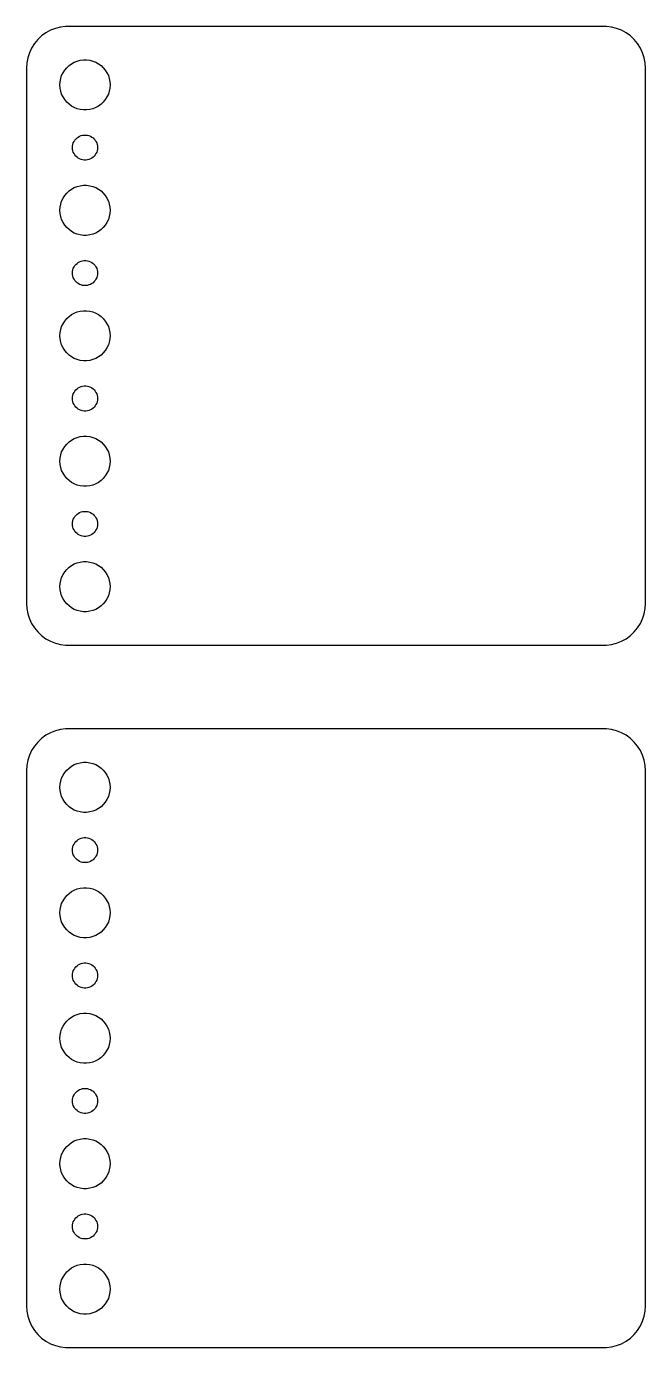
# Model space of a CAD drawing. Header units: metres. Extents: x -37 to 37, y 383 to 793.
# Drawn here: x -37 to 37, y 383 to 541 of the extents above; entities that cross this region are included whole.
import ezdxf

# ---------------------------------------------------------------- set-up
doc = ezdxf.new("R2010")
doc.units = ezdxf.units.M

msp = doc.modelspace()

# ---------------------------------------------------------------- linework, layer by layer
for p, q in [((-34.1289, 540.524), (-34.6791, 540.222)), ((-33.5451, 540.755), (-34.1289, 540.524)), ((-32.9369, 540.911), (-33.5451, 540.755)), ((-32.3139, 540.99), (-32.9369, 540.911)), ((32.3139, 540.99), (-32.3139, 540.99)), ((32.9369, 540.911), (32.3139, 540.99)), ((33.5451, 540.755), (32.9369, 540.911)), ((34.1289, 540.524), (33.5451, 540.755)), ((34.6791, 540.222), (34.1289, 540.524)), ((-36.0451, 538.939), (-36.3815, 538.409)), ((-35.6448, 539.423), (-36.0451, 538.939)), ((-35.1871, 539.853), (-35.6448, 539.423)), ((-34.6791, 540.222), (-35.1871, 539.853)), ((35.1871, 539.853), (34.6791, 540.222)), ((35.6448, 539.423), (35.1871, 539.853)), ((36.0451, 538.939), (35.6448, 539.423)), ((36.3815, 538.409), (36.0451, 538.939)), ((-36.8429, 537.243), (-36.9606, 536.627)), ((-36.6489, 537.841), (-36.8429, 537.243)), ((-36.3815, 538.409), (-36.6489, 537.841)), ((36.6489, 537.841), (36.3815, 538.409)), ((36.8429, 537.243), (36.6489, 537.841)), ((36.9606, 536.627), (36.8429, 537.243)), ((-36.9606, 536.627), (-37, 536)), ((-37, 536), (-37, 472)), ((-32.6289, 535.445), (-32.427, 535.763)), ((-32.427, 535.763), (-32.1869, 536.054)), ((-32.1869, 536.054), (-31.9123, 536.312)), ((-31.9123, 536.312), (-31.6075, 536.533)), ((-31.6075, 536.533), (-31.2773, 536.714)), ((-31.2773, 536.714), (-30.927, 536.853)), ((-30.927, 536.853), (-30.5621, 536.947)), ((-30.5621, 536.947), (-30.1884, 536.994)), ((-30.1884, 536.994), (-29.8116, 536.994)), ((-29.8116, 536.994), (-29.4379, 536.947)), ((-29.4379, 536.947), (-29.0729, 536.853)), ((-29.0729, 536.853), (-28.7227, 536.714)), ((-28.7227, 536.714), (-28.3925, 536.533)), ((-28.3925, 536.533), (-28.0877, 536.312)), ((-28.0877, 536.312), (-27.8131, 536.054)), ((-27.8131, 536.054), (-27.5729, 535.763)), ((-27.5729, 535.763), (-27.3711, 535.445)), ((37, 536), (36.9606, 536.627)), ((37, 472), (37, 536)), ((-33, 534), (-32.9763, 534.376)), ((-32.9763, 533.624), (-33, 534)), ((-32.9763, 534.376), (-32.9057, 534.746)), ((-32.9057, 534.746), (-32.7893, 535.104)), ((-32.7893, 535.104), (-32.6289, 535.445)), ((-27.3711, 535.445), (-27.2107, 535.104)), ((-27.2107, 535.104), (-27.0942, 534.746)), ((-27.0942, 534.746), (-27.0237, 534.376)), ((-27.0237, 534.376), (-27, 534)), ((-27, 534), (-27.0237, 533.624)), ((-32.9057, 533.254), (-32.9763, 533.624)), ((-32.7893, 532.896), (-32.9057, 533.254)), ((-32.6289, 532.555), (-32.7893, 532.896)), ((-32.427, 532.237), (-32.6289, 532.555)), ((-27.3711, 532.555), (-27.5729, 532.237)), ((-27.2107, 532.896), (-27.3711, 532.555)), ((-27.0942, 533.254), (-27.2107, 532.896)), ((-27.0237, 533.624), (-27.0942, 533.254)), ((-32.1869, 531.946), (-32.427, 532.237)), ((-31.9123, 531.688), (-32.1869, 531.946)), ((-31.6075, 531.467), (-31.9123, 531.688)), ((-31.2773, 531.286), (-31.6075, 531.467)), ((-30.927, 531.147), (-31.2773, 531.286)), ((-30.5621, 531.053), (-30.927, 531.147)), ((-30.1884, 531.006), (-30.5621, 531.053)), ((-29.8116, 531.006), (-30.1884, 531.006)), ((-29.4379, 531.053), (-29.8116, 531.006)), ((-29.0729, 531.147), (-29.4379, 531.053)), ((-28.7227, 531.286), (-29.0729, 531.147)), ((-28.3925, 531.467), (-28.7227, 531.286)), ((-28.0877, 531.688), (-28.3925, 531.467)), ((-27.8131, 531.946), (-28.0877, 531.688)), ((-27.5729, 532.237), (-27.8131, 531.946)), ((-31.0934, 527.527), (-30.9561, 527.656)), ((-30.9561, 527.656), (-30.8037, 527.766)), ((-30.8037, 527.766), (-30.6387, 527.857)), ((-30.6387, 527.857), (-30.4635, 527.927)), ((-30.4635, 527.927), (-30.2811, 527.973)), ((-30.2811, 527.973), (-30.0942, 527.997)), ((-30.0942, 527.997), (-29.9058, 527.997)), ((-29.9058, 527.997), (-29.7189, 527.973)), ((-29.7189, 527.973), (-29.5365, 527.927)), ((-29.5365, 527.927), (-29.3613, 527.857)), ((-29.3613, 527.857), (-29.1963, 527.766)), ((-29.1963, 527.766), (-29.0439, 527.656)), ((-29.0439, 527.656), (-28.9065, 527.527)), ((-31.5, 526.5), (-31.4882, 526.688)), ((-31.4882, 526.312), (-31.5, 526.5)), ((-31.4882, 526.688), (-31.4529, 526.873)), ((-31.4529, 526.127), (-31.4882, 526.312)), ((-31.4529, 526.873), (-31.3947, 527.052)), ((-31.3947, 525.948), (-31.4529, 526.127)), ((-31.3947, 527.052), (-31.3145, 527.223)), ((-31.3145, 527.223), (-31.2135, 527.382)), ((-31.2135, 527.382), (-31.0934, 527.527)), ((-28.9065, 527.527), (-28.7865, 527.382)), ((-28.7865, 527.382), (-28.6855, 527.223)), ((-28.6855, 527.223), (-28.6053, 527.052)), ((-28.6053, 527.052), (-28.5471, 526.873)), ((-28.5471, 526.127), (-28.6053, 525.948)), ((-28.5471, 526.873), (-28.5118, 526.688)), ((-28.5118, 526.312), (-28.5471, 526.127)), ((-28.5118, 526.688), (-28.5, 526.5)), ((-28.5, 526.5), (-28.5118, 526.312)), ((-31.3145, 525.777), (-31.3947, 525.948)), ((-31.2135, 525.618), (-31.3145, 525.777)), ((-31.0934, 525.473), (-31.2135, 525.618)), ((-30.9561, 525.344), (-31.0934, 525.473)), ((-30.8037, 525.234), (-30.9561, 525.344)), ((-30.6387, 525.143), (-30.8037, 525.234)), ((-30.4635, 525.073), (-30.6387, 525.143)), ((-30.2811, 525.027), (-30.4635, 525.073)), ((-30.0942, 525.003), (-30.2811, 525.027)), ((-29.9058, 525.003), (-30.0942, 525.003)), ((-29.7189, 525.027), (-29.9058, 525.003)), ((-29.5365, 525.073), (-29.7189, 525.027)), ((-29.3613, 525.143), (-29.5365, 525.073)), ((-29.1963, 525.234), (-29.3613, 525.143)), ((-29.0439, 525.344), (-29.1963, 525.234)), ((-28.9065, 525.473), (-29.0439, 525.344)), ((-28.7865, 525.618), (-28.9065, 525.473)), ((-28.6855, 525.777), (-28.7865, 525.618)), ((-28.6053, 525.948), (-28.6855, 525.777)), ((-31.9123, 521.312), (-31.6075, 521.533)), ((-31.6075, 521.533), (-31.2773, 521.714)), ((-31.2773, 521.714), (-30.927, 521.853)), ((-30.927, 521.853), (-30.5621, 521.947)), ((-30.5621, 521.947), (-30.1884, 521.994)), ((-30.1884, 521.994), (-29.8116, 521.994)), ((-29.8116, 521.994), (-29.4379, 521.947)), ((-29.4379, 521.947), (-29.0729, 521.853)), ((-29.0729, 521.853), (-28.7227, 521.714)), ((-28.7227, 521.714), (-28.3925, 521.533)), ((-28.3925, 521.533), (-28.0877, 521.312)), ((-32.9057, 519.746), (-32.7893, 520.104)), ((-32.7893, 520.104), (-32.6289, 520.445)), ((-32.6289, 520.445), (-32.427, 520.763)), ((-32.427, 520.763), (-32.1869, 521.054)), ((-32.1869, 521.054), (-31.9123, 521.312)), ((-28.0877, 521.312), (-27.8131, 521.054)), ((-27.8131, 521.054), (-27.5729, 520.763)), ((-27.5729, 520.763), (-27.3711, 520.445)), ((-27.3711, 520.445), (-27.2107, 520.104)), ((-27.2107, 520.104), (-27.0942, 519.746)), ((-33, 519), (-32.9763, 519.376)), ((-32.9763, 518.624), (-33, 519)), ((-32.9763, 519.376), (-32.9057, 519.746)), ((-32.9057, 518.254), (-32.9763, 518.624)), ((-32.7893, 517.896), (-32.9057, 518.254)), ((-27.0942, 518.254), (-27.2107, 517.896)), ((-27.0942, 519.746), (-27.0237, 519.376)), ((-27.0237, 518.624), (-27.0942, 518.254)), ((-27.0237, 519.376), (-27, 519)), ((-27, 519), (-27.0237, 518.624)), ((-32.6289, 517.555), (-32.7893, 517.896)), ((-32.427, 517.237), (-32.6289, 517.555)), ((-32.1869, 516.946), (-32.427, 517.237)), ((-31.9123, 516.688), (-32.1869, 516.946)), ((-31.6075, 516.467), (-31.9123, 516.688)), ((-28.0877, 516.688), (-28.3925, 516.467)), ((-27.8131, 516.946), (-28.0877, 516.688)), ((-27.5729, 517.237), (-27.8131, 516.946)), ((-27.3711, 517.555), (-27.5729, 517.237)), ((-27.2107, 517.896), (-27.3711, 517.555)), ((-31.2773, 516.286), (-31.6075, 516.467)), ((-30.927, 516.147), (-31.2773, 516.286)), ((-30.5621, 516.053), (-30.927, 516.147)), ((-30.1884, 516.006), (-30.5621, 516.053)), ((-29.8116, 516.006), (-30.1884, 516.006)), ((-29.4379, 516.053), (-29.8116, 516.006)), ((-29.0729, 516.147), (-29.4379, 516.053)), ((-28.7227, 516.286), (-29.0729, 516.147)), ((-28.3925, 516.467), (-28.7227, 516.286)), ((-31.4882, 511.688), (-31.4529, 511.873)), ((-31.4529, 511.873), (-31.3947, 512.052)), ((-31.3947, 512.052), (-31.3145, 512.223)), ((-31.3145, 512.223), (-31.2135, 512.382)), ((-31.2135, 512.382), (-31.0934, 512.527)), ((-31.0934, 512.527), (-30.9561, 512.656)), ((-30.9561, 512.656), (-30.8037, 512.766)), ((-30.8037, 512.766), (-30.6387, 512.857)), ((-30.6387, 512.857), (-30.4635, 512.927)), ((-30.4635, 512.927), (-30.2811, 512.973)), ((-30.2811, 512.973), (-30.0942, 512.997)), ((-30.0942, 512.997), (-29.9058, 512.997)), ((-29.9058, 512.997), (-29.7189, 512.973)), ((-29.7189, 512.973), (-29.5365, 512.927)), ((-29.5365, 512.927), (-29.3613, 512.857)), ((-29.3613, 512.857), (-29.1963, 512.766)), ((-29.1963, 512.766), (-29.0439, 512.656)), ((-29.0439, 512.656), (-28.9065, 512.527)), ((-28.9065, 512.527), (-28.7865, 512.382)), ((-28.7865, 512.382), (-28.6855, 512.223)), ((-28.6855, 512.223), (-28.6053, 512.052)), ((-28.6053, 512.052), (-28.5471, 511.873)), ((-28.5471, 511.873), (-28.5118, 511.688)), ((-31.5, 511.5), (-31.4882, 511.688)), ((-31.4882, 511.312), (-31.5, 511.5)), ((-31.4529, 511.127), (-31.4882, 511.312)), ((-31.3947, 510.948), (-31.4529, 511.127)), ((-31.3145, 510.777), (-31.3947, 510.948)), ((-31.2135, 510.618), (-31.3145, 510.777)), ((-31.0934, 510.473), (-31.2135, 510.618)), ((-30.9561, 510.344), (-31.0934, 510.473)), ((-30.8037, 510.234), (-30.9561, 510.344)), ((-29.0439, 510.344), (-29.1963, 510.234)), ((-28.9065, 510.473), (-29.0439, 510.344)), ((-28.7865, 510.618), (-28.9065, 510.473)), ((-28.6855, 510.777), (-28.7865, 510.618)), ((-28.6053, 510.948), (-28.6855, 510.777)), ((-28.5471, 511.127), (-28.6053, 510.948)), ((-28.5118, 511.312), (-28.5471, 511.127)), ((-28.5118, 511.688), (-28.5, 511.5)), ((-28.5, 511.5), (-28.5118, 511.312)), ((-30.6387, 510.143), (-30.8037, 510.234)), ((-30.4635, 510.073), (-30.6387, 510.143)), ((-30.2811, 510.027), (-30.4635, 510.073)), ((-30.0942, 510.003), (-30.2811, 510.027)), ((-29.9058, 510.003), (-30.0942, 510.003)), ((-29.7189, 510.027), (-29.9058, 510.003)), ((-29.5365, 510.073), (-29.7189, 510.027)), ((-29.3613, 510.143), (-29.5365, 510.073)), ((-29.1963, 510.234), (-29.3613, 510.143)), ((-32.6289, 505.445), (-32.427, 505.763)), ((-32.427, 505.763), (-32.1869, 506.054)), ((-32.1869, 506.054), (-31.9123, 506.312)), ((-31.9123, 506.312), (-31.6075, 506.533)), ((-31.6075, 506.533), (-31.2773, 506.714)), ((-31.2773, 506.714), (-30.927, 506.853)), ((-30.927, 506.853), (-30.5621, 506.947)), ((-30.5621, 506.947), (-30.1884, 506.994)), ((-30.1884, 506.994), (-29.8116, 506.994)), ((-29.8116, 506.994), (-29.4379, 506.947)), ((-29.4379, 506.947), (-29.0729, 506.853)), ((-29.0729, 506.853), (-28.7227, 506.714)), ((-28.7227, 506.714), (-28.3925, 506.533)), ((-28.3925, 506.533), (-28.0877, 506.312)), ((-28.0877, 506.312), (-27.8131, 506.054)), ((-27.8131, 506.054), (-27.5729, 505.763)), ((-27.5729, 505.763), (-27.3711, 505.445)), ((-33, 504), (-32.9763, 504.376)), ((-32.9763, 503.624), (-33, 504)), ((-32.9763, 504.376), (-32.9057, 504.746)), ((-32.9057, 504.746), (-32.7893, 505.104)), ((-32.7893, 505.104), (-32.6289, 505.445)), ((-27.3711, 505.445), (-27.2107, 505.104)), ((-27.2107, 505.104), (-27.0942, 504.746)), ((-27.0942, 504.746), (-27.0237, 504.376)), ((-27.0237, 504.376), (-27, 504)), ((-27, 504), (-27.0237, 503.624)), ((-32.9057, 503.254), (-32.9763, 503.624)), ((-32.7893, 502.896), (-32.9057, 503.254)), ((-32.6289, 502.555), (-32.7893, 502.896)), ((-32.427, 502.237), (-32.6289, 502.555)), ((-27.3711, 502.555), (-27.5729, 502.237)), ((-27.2107, 502.896), (-27.3711, 502.555)), ((-27.0942, 503.254), (-27.2107, 502.896)), ((-27.0237, 503.624), (-27.0942, 503.254)), ((-32.1869, 501.946), (-32.427, 502.237)), ((-31.9123, 501.688), (-32.1869, 501.946)), ((-31.6075, 501.467), (-31.9123, 501.688)), ((-31.2773, 501.286), (-31.6075, 501.467)), ((-30.927, 501.147), (-31.2773, 501.286)), ((-30.5621, 501.053), (-30.927, 501.147)), ((-30.1884, 501.006), (-30.5621, 501.053)), ((-29.8116, 501.006), (-30.1884, 501.006)), ((-29.4379, 501.053), (-29.8116, 501.006)), ((-29.0729, 501.147), (-29.4379, 501.053)), ((-28.7227, 501.286), (-29.0729, 501.147)), ((-28.3925, 501.467), (-28.7227, 501.286)), ((-28.0877, 501.688), (-28.3925, 501.467)), ((-27.8131, 501.946), (-28.0877, 501.688)), ((-27.5729, 502.237), (-27.8131, 501.946)), ((-31.0934, 497.527), (-30.9561, 497.656)), ((-30.9561, 497.656), (-30.8037, 497.766)), ((-30.8037, 497.766), (-30.6387, 497.857)), ((-30.6387, 497.857), (-30.4635, 497.927)), ((-30.4635, 497.927), (-30.2811, 497.973)), ((-30.2811, 497.973), (-30.0942, 497.997)), ((-30.0942, 497.997), (-29.9058, 497.997)), ((-29.9058, 497.997), (-29.7189, 497.973)), ((-29.7189, 497.973), (-29.5365, 497.927)), ((-29.5365, 497.927), (-29.3613, 497.857)), ((-29.3613, 497.857), (-29.1963, 497.766)), ((-29.1963, 497.766), (-29.0439, 497.656)), ((-29.0439, 497.656), (-28.9065, 497.527)), ((-31.5, 496.5), (-31.4882, 496.688)), ((-31.4882, 496.312), (-31.5, 496.5)), ((-31.4882, 496.688), (-31.4529, 496.873)), ((-31.4529, 496.127), (-31.4882, 496.312)), ((-31.4529, 496.873), (-31.3947, 497.052)), ((-31.3947, 495.948), (-31.4529, 496.127)), ((-31.3947, 497.052), (-31.3145, 497.223)), ((-31.3145, 497.223), (-31.2135, 497.382)), ((-31.2135, 497.382), (-31.0934, 497.527)), ((-28.9065, 497.527), (-28.7865, 497.382)), ((-28.7865, 497.382), (-28.6855, 497.223)), ((-28.6855, 497.223), (-28.6053, 497.052)), ((-28.6053, 497.052), (-28.5471, 496.873)), ((-28.5471, 496.127), (-28.6053, 495.948)), ((-28.5471, 496.873), (-28.5118, 496.688)), ((-28.5118, 496.312), (-28.5471, 496.127)), ((-28.5118, 496.688), (-28.5, 496.5)), ((-28.5, 496.5), (-28.5118, 496.312)), ((-31.3145, 495.777), (-31.3947, 495.948)), ((-31.2135, 495.618), (-31.3145, 495.777)), ((-31.0934, 495.473), (-31.2135, 495.618)), ((-30.9561, 495.344), (-31.0934, 495.473)), ((-30.8037, 495.234), (-30.9561, 495.344)), ((-30.6387, 495.143), (-30.8037, 495.234)), ((-30.4635, 495.073), (-30.6387, 495.143)), ((-30.2811, 495.027), (-30.4635, 495.073)), ((-30.0942, 495.003), (-30.2811, 495.027)), ((-29.9058, 495.003), (-30.0942, 495.003)), ((-29.7189, 495.027), (-29.9058, 495.003)), ((-29.5365, 495.073), (-29.7189, 495.027)), ((-29.3613, 495.143), (-29.5365, 495.073)), ((-29.1963, 495.234), (-29.3613, 495.143)), ((-29.0439, 495.344), (-29.1963, 495.234)), ((-28.9065, 495.473), (-29.0439, 495.344)), ((-28.7865, 495.618), (-28.9065, 495.473)), ((-28.6855, 495.777), (-28.7865, 495.618)), ((-28.6053, 495.948), (-28.6855, 495.777)), ((-31.9123, 491.312), (-31.6075, 491.533)), ((-31.6075, 491.533), (-31.2773, 491.714)), ((-31.2773, 491.714), (-30.927, 491.853)), ((-30.927, 491.853), (-30.5621, 491.947)), ((-30.5621, 491.947), (-30.1884, 491.994)), ((-30.1884, 491.994), (-29.8116, 491.994)), ((-29.8116, 491.994), (-29.4379, 491.947)), ((-29.4379, 491.947), (-29.0729, 491.853)), ((-29.0729, 491.853), (-28.7227, 491.714)), ((-28.7227, 491.714), (-28.3925, 491.533)), ((-28.3925, 491.533), (-28.0877, 491.312)), ((-32.9763, 489.376), (-32.9057, 489.746)), ((-32.9057, 489.746), (-32.7893, 490.104)), ((-32.7893, 490.104), (-32.6289, 490.445)), ((-32.6289, 490.445), (-32.427, 490.763)), ((-32.427, 490.763), (-32.1869, 491.054)), ((-32.1869, 491.054), (-31.9123, 491.312)), ((-28.0877, 491.312), (-27.8131, 491.054)), ((-27.8131, 491.054), (-27.5729, 490.763)), ((-27.5729, 490.763), (-27.3711, 490.445)), ((-27.3711, 490.445), (-27.2107, 490.104)), ((-27.2107, 490.104), (-27.0942, 489.746)), ((-27.0942, 489.746), (-27.0237, 489.376)), ((-33, 489), (-32.9763, 489.376)), ((-32.9763, 488.624), (-33, 489)), ((-32.9057, 488.254), (-32.9763, 488.624)), ((-32.7893, 487.896), (-32.9057, 488.254)), ((-27.0942, 488.254), (-27.2107, 487.896)), ((-27.0237, 488.624), (-27.0942, 488.254)), ((-27.0237, 489.376), (-27, 489)), ((-27, 489), (-27.0237, 488.624)), ((-32.6289, 487.555), (-32.7893, 487.896)), ((-32.427, 487.237), (-32.6289, 487.555)), ((-32.1869, 486.946), (-32.427, 487.237)), ((-31.9123, 486.688), (-32.1869, 486.946)), ((-31.6075, 486.467), (-31.9123, 486.688)), ((-28.0877, 486.688), (-28.3925, 486.467)), ((-27.8131, 486.946), (-28.0877, 486.688)), ((-27.5729, 487.237), (-27.8131, 486.946)), ((-27.3711, 487.555), (-27.5729, 487.237)), ((-27.2107, 487.896), (-27.3711, 487.555)), ((-31.2773, 486.286), (-31.6075, 486.467)), ((-30.927, 486.147), (-31.2773, 486.286)), ((-30.5621, 486.053), (-30.927, 486.147)), ((-30.1884, 486.006), (-30.5621, 486.053)), ((-29.8116, 486.006), (-30.1884, 486.006)), ((-29.4379, 486.053), (-29.8116, 486.006)), ((-29.0729, 486.147), (-29.4379, 486.053)), ((-28.7227, 486.286), (-29.0729, 486.147)), ((-28.3925, 486.467), (-28.7227, 486.286)), ((-31.4882, 481.688), (-31.4529, 481.873)), ((-31.4529, 481.873), (-31.3947, 482.052)), ((-31.3947, 482.052), (-31.3145, 482.223)), ((-31.3145, 482.223), (-31.2135, 482.382)), ((-31.2135, 482.382), (-31.0934, 482.527)), ((-31.0934, 482.527), (-30.9561, 482.656)), ((-30.9561, 482.656), (-30.8037, 482.766)), ((-30.8037, 482.766), (-30.6387, 482.857)), ((-30.6387, 482.857), (-30.4635, 482.927)), ((-30.4635, 482.927), (-30.2811, 482.973)), ((-30.2811, 482.973), (-30.0942, 482.997)), ((-30.0942, 482.997), (-29.9058, 482.997)), ((-29.9058, 482.997), (-29.7189, 482.973)), ((-29.7189, 482.973), (-29.5365, 482.927)), ((-29.5365, 482.927), (-29.3613, 482.857)), ((-29.3613, 482.857), (-29.1963, 482.766)), ((-29.1963, 482.766), (-29.0439, 482.656)), ((-29.0439, 482.656), (-28.9065, 482.527)), ((-28.9065, 482.527), (-28.7865, 482.382)), ((-28.7865, 482.382), (-28.6855, 482.223)), ((-28.6855, 482.223), (-28.6053, 482.052)), ((-28.6053, 482.052), (-28.5471, 481.873)), ((-28.5471, 481.873), (-28.5118, 481.688)), ((-31.5, 481.5), (-31.4882, 481.688)), ((-31.4882, 481.312), (-31.5, 481.5)), ((-31.4529, 481.127), (-31.4882, 481.312)), ((-31.3947, 480.948), (-31.4529, 481.127)), ((-31.3145, 480.777), (-31.3947, 480.948)), ((-31.2135, 480.618), (-31.3145, 480.777)), ((-31.0934, 480.473), (-31.2135, 480.618)), ((-30.9561, 480.344), (-31.0934, 480.473)), ((-30.8037, 480.234), (-30.9561, 480.344)), ((-29.0439, 480.344), (-29.1963, 480.234)), ((-28.9065, 480.473), (-29.0439, 480.344)), ((-28.7865, 480.618), (-28.9065, 480.473)), ((-28.6855, 480.777), (-28.7865, 480.618)), ((-28.6053, 480.948), (-28.6855, 480.777)), ((-28.5471, 481.127), (-28.6053, 480.948)), ((-28.5118, 481.312), (-28.5471, 481.127)), ((-28.5118, 481.688), (-28.5, 481.5)), ((-28.5, 481.5), (-28.5118, 481.312)), ((-30.6387, 480.143), (-30.8037, 480.234)), ((-30.4635, 480.073), (-30.6387, 480.143)), ((-30.2811, 480.027), (-30.4635, 480.073)), ((-30.0942, 480.003), (-30.2811, 480.027)), ((-29.9058, 480.003), (-30.0942, 480.003)), ((-29.7189, 480.027), (-29.9058, 480.003)), ((-29.5365, 480.073), (-29.7189, 480.027)), ((-29.3613, 480.143), (-29.5365, 480.073)), ((-29.1963, 480.234), (-29.3613, 480.143)), ((-32.6289, 475.445), (-32.427, 475.763)), ((-32.427, 475.763), (-32.1869, 476.054)), ((-32.1869, 476.054), (-31.9123, 476.312)), ((-31.9123, 476.312), (-31.6075, 476.533)), ((-31.6075, 476.533), (-31.2773, 476.714)), ((-31.2773, 476.714), (-30.927, 476.853)), ((-30.927, 476.853), (-30.5621, 476.947)), ((-30.5621, 476.947), (-30.1884, 476.994)), ((-30.1884, 476.994), (-29.8116, 476.994)), ((-29.8116, 476.994), (-29.4379, 476.947)), ((-29.4379, 476.947), (-29.0729, 476.853)), ((-29.0729, 476.853), (-28.7227, 476.714)), ((-28.7227, 476.714), (-28.3925, 476.533)), ((-28.3925, 476.533), (-28.0877, 476.312)), ((-28.0877, 476.312), (-27.8131, 476.054)), ((-27.8131, 476.054), (-27.5729, 475.763)), ((-27.5729, 475.763), (-27.3711, 475.445)), ((-33, 474), (-32.9763, 474.376)), ((-32.9763, 473.624), (-33, 474)), ((-32.9763, 474.376), (-32.9057, 474.746)), ((-32.9057, 474.746), (-32.7893, 475.104)), ((-32.7893, 475.104), (-32.6289, 475.445)), ((-27.3711, 475.445), (-27.2107, 475.104)), ((-27.2107, 475.104), (-27.0942, 474.746)), ((-27.0942, 474.746), (-27.0237, 474.376)), ((-27.0237, 474.376), (-27, 474)), ((-27, 474), (-27.0237, 473.624)), ((-32.9057, 473.254), (-32.9763, 473.624)), ((-32.7893, 472.896), (-32.9057, 473.254)), ((-32.6289, 472.555), (-32.7893, 472.896)), ((-32.427, 472.237), (-32.6289, 472.555)), ((-27.3711, 472.555), (-27.5729, 472.237)), ((-27.2107, 472.896), (-27.3711, 472.555)), ((-27.0942, 473.254), (-27.2107, 472.896)), ((-27.0237, 473.624), (-27.0942, 473.254)), ((-37, 472), (-36.9606, 471.373)), ((-36.9606, 471.373), (-36.8429, 470.757)), ((-32.1869, 471.946), (-32.427, 472.237)), ((-31.9123, 471.688), (-32.1869, 471.946)), ((-31.6075, 471.467), (-31.9123, 471.688)), ((-31.2773, 471.286), (-31.6075, 471.467)), ((-30.927, 471.147), (-31.2773, 471.286)), ((-30.5621, 471.053), (-30.927, 471.147)), ((-30.1884, 471.006), (-30.5621, 471.053)), ((-29.8116, 471.006), (-30.1884, 471.006)), ((-29.4379, 471.053), (-29.8116, 471.006)), ((-29.0729, 471.147), (-29.4379, 471.053)), ((-28.7227, 471.286), (-29.0729, 471.147)), ((-28.3925, 471.467), (-28.7227, 471.286)), ((-28.0877, 471.688), (-28.3925, 471.467)), ((-27.8131, 471.946), (-28.0877, 471.688)), ((-27.5729, 472.237), (-27.8131, 471.946)), ((36.8429, 470.757), (36.9606, 471.373)), ((36.9606, 471.373), (37, 472)), ((-36.8429, 470.757), (-36.6489, 470.159)), ((-36.6489, 470.159), (-36.3815, 469.591)), ((-36.3815, 469.591), (-36.0451, 469.061)), ((36.0451, 469.061), (36.3815, 469.591)), ((36.3815, 469.591), (36.6489, 470.159)), ((36.6489, 470.159), (36.8429, 470.757)), ((-36.0451, 469.061), (-35.6448, 468.577)), ((-35.6448, 468.577), (-35.1871, 468.147)), ((-35.1871, 468.147), (-34.6791, 467.778)), ((-34.6791, 467.778), (-34.1289, 467.476)), ((34.1289, 467.476), (34.6791, 467.778)), ((34.6791, 467.778), (35.1871, 468.147)), ((35.1871, 468.147), (35.6448, 468.577)), ((35.6448, 468.577), (36.0451, 469.061)), ((-34.1289, 467.476), (-33.5451, 467.245)), ((-33.5451, 467.245), (-32.9369, 467.089)), ((-32.9369, 467.089), (-32.3139, 467.01)), ((-32.3139, 467.01), (32.3139, 467.01)), ((32.3139, 467.01), (32.9369, 467.089)), ((32.9369, 467.089), (33.5451, 467.245)), ((33.5451, 467.245), (34.1289, 467.476)), ((-33.5451, 456.755), (-34.1289, 456.524)), ((-32.9369, 456.911), (-33.5451, 456.755)), ((-32.3139, 456.99), (-32.9369, 456.911)), ((32.3139, 456.99), (-32.3139, 456.99)), ((32.9369, 456.911), (32.3139, 456.99)), ((33.5451, 456.755), (32.9369, 456.911)), ((34.1289, 456.524), (33.5451, 456.755)), ((-35.6448, 455.423), (-36.0451, 454.939)), ((-35.1871, 455.853), (-35.6448, 455.423)), ((-34.6791, 456.222), (-35.1871, 455.853)), ((-34.1289, 456.524), (-34.6791, 456.222)), ((34.6791, 456.222), (34.1289, 456.524)), ((35.1871, 455.853), (34.6791, 456.222)), ((35.6448, 455.423), (35.1871, 455.853)), ((36.0451, 454.939), (35.6448, 455.423)), ((-36.6489, 453.841), (-36.8429, 453.243)), ((-36.3815, 454.409), (-36.6489, 453.841)), ((-36.0451, 454.939), (-36.3815, 454.409)), ((36.3815, 454.409), (36.0451, 454.939)), ((36.6489, 453.841), (36.3815, 454.409)), ((36.8429, 453.243), (36.6489, 453.841)), ((-36.9606, 452.627), (-37, 452)), ((-37, 452), (-37, 388)), ((-36.8429, 453.243), (-36.9606, 452.627)), ((-32.427, 451.763), (-32.1869, 452.054)), ((-32.1869, 452.054), (-31.9123, 452.312)), ((-31.9123, 452.312), (-31.6075, 452.533)), ((-31.6075, 452.533), (-31.2773, 452.714)), ((-31.2773, 452.714), (-30.927, 452.853)), ((-30.927, 452.853), (-30.5621, 452.947)), ((-30.5621, 452.947), (-30.1884, 452.994)), ((-30.1884, 452.994), (-29.8116, 452.994)), ((-29.8116, 452.994), (-29.4379, 452.947)), ((-29.4379, 452.947), (-29.0729, 452.853)), ((-29.0729, 452.853), (-28.7227, 452.714)), ((-28.7227, 452.714), (-28.3925, 452.533)), ((-28.3925, 452.533), (-28.0877, 452.312)), ((-28.0877, 452.312), (-27.8131, 452.054)), ((-27.8131, 452.054), (-27.5729, 451.763)), ((36.9606, 452.627), (36.8429, 453.243)), ((37, 452), (36.9606, 452.627)), ((37, 388), (37, 452)), ((-33, 450), (-32.9763, 450.376)), ((-32.9763, 450.376), (-32.9057, 450.746)), ((-32.9057, 450.746), (-32.7893, 451.104)), ((-32.7893, 451.104), (-32.6289, 451.445)), ((-32.6289, 451.445), (-32.427, 451.763)), ((-27.5729, 451.763), (-27.3711, 451.445)), ((-27.3711, 451.445), (-27.2107, 451.104)), ((-27.2107, 451.104), (-27.0942, 450.746)), ((-27.0942, 450.746), (-27.0237, 450.376)), ((-27.0237, 450.376), (-27, 450)), ((-32.9763, 449.624), (-33, 450)), ((-32.9057, 449.254), (-32.9763, 449.624)), ((-32.7893, 448.896), (-32.9057, 449.254)), ((-32.6289, 448.555), (-32.7893, 448.896)), ((-27.2107, 448.896), (-27.3711, 448.555)), ((-27.0942, 449.254), (-27.2107, 448.896)), ((-27.0237, 449.624), (-27.0942, 449.254)), ((-27, 450), (-27.0237, 449.624)), ((-32.427, 448.237), (-32.6289, 448.555)), ((-32.1869, 447.946), (-32.427, 448.237)), ((-31.9123, 447.688), (-32.1869, 447.946)), ((-31.6075, 447.467), (-31.9123, 447.688)), ((-31.2773, 447.286), (-31.6075, 447.467)), ((-30.927, 447.147), (-31.2773, 447.286)), ((-30.5621, 447.053), (-30.927, 447.147)), ((-29.0729, 447.147), (-29.4379, 447.053)), ((-28.7227, 447.286), (-29.0729, 447.147)), ((-28.3925, 447.467), (-28.7227, 447.286)), ((-28.0877, 447.688), (-28.3925, 447.467)), ((-27.8131, 447.946), (-28.0877, 447.688)), ((-27.5729, 448.237), (-27.8131, 447.946)), ((-27.3711, 448.555), (-27.5729, 448.237)), ((-30.1884, 447.006), (-30.5621, 447.053)), ((-29.8116, 447.006), (-30.1884, 447.006)), ((-29.4379, 447.053), (-29.8116, 447.006)), ((-30.6387, 443.857), (-30.4635, 443.927)), ((-30.4635, 443.927), (-30.2811, 443.973)), ((-30.2811, 443.973), (-30.0942, 443.997)), ((-30.0942, 443.997), (-29.9058, 443.997)), ((-29.9058, 443.997), (-29.7189, 443.973)), ((-29.7189, 443.973), (-29.5365, 443.927)), ((-29.5365, 443.927), (-29.3613, 443.857)), ((-31.5, 442.5), (-31.4882, 442.688)), ((-31.4882, 442.312), (-31.5, 442.5)), ((-31.4882, 442.688), (-31.4529, 442.873)), ((-31.4529, 442.873), (-31.3947, 443.052)), ((-31.3947, 443.052), (-31.3145, 443.223)), ((-31.3145, 443.223), (-31.2135, 443.382)), ((-31.2135, 443.382), (-31.0934, 443.527)), ((-31.0934, 443.527), (-30.9561, 443.656)), ((-30.9561, 443.656), (-30.8037, 443.766)), ((-30.8037, 443.766), (-30.6387, 443.857)), ((-29.3613, 443.857), (-29.1963, 443.766)), ((-29.1963, 443.766), (-29.0439, 443.656)), ((-29.0439, 443.656), (-28.9065, 443.527)), ((-28.9065, 443.527), (-28.7865, 443.382)), ((-28.7865, 443.382), (-28.6855, 443.223)), ((-28.6855, 443.223), (-28.6053, 443.052)), ((-28.6053, 443.052), (-28.5471, 442.873)), ((-28.5471, 442.873), (-28.5118, 442.688)), ((-28.5118, 442.688), (-28.5, 442.5)), ((-28.5, 442.5), (-28.5118, 442.312)), ((-31.4529, 442.127), (-31.4882, 442.312)), ((-31.3947, 441.948), (-31.4529, 442.127)), ((-31.3145, 441.777), (-31.3947, 441.948)), ((-31.2135, 441.618), (-31.3145, 441.777)), ((-31.0934, 441.473), (-31.2135, 441.618)), ((-30.9561, 441.344), (-31.0934, 441.473)), ((-30.8037, 441.234), (-30.9561, 441.344)), ((-30.6387, 441.143), (-30.8037, 441.234)), ((-30.4635, 441.073), (-30.6387, 441.143)), ((-30.2811, 441.027), (-30.4635, 441.073)), ((-30.0942, 441.003), (-30.2811, 441.027)), ((-29.9058, 441.003), (-30.0942, 441.003)), ((-29.7189, 441.027), (-29.9058, 441.003)), ((-29.5365, 441.073), (-29.7189, 441.027)), ((-29.3613, 441.143), (-29.5365, 441.073)), ((-29.1963, 441.234), (-29.3613, 441.143)), ((-29.0439, 441.344), (-29.1963, 441.234)), ((-28.9065, 441.473), (-29.0439, 441.344)), ((-28.7865, 441.618), (-28.9065, 441.473)), ((-28.6855, 441.777), (-28.7865, 441.618)), ((-28.6053, 441.948), (-28.6855, 441.777)), ((-28.5471, 442.127), (-28.6053, 441.948)), ((-28.5118, 442.312), (-28.5471, 442.127)), ((-31.6075, 437.533), (-31.2773, 437.714)), ((-31.2773, 437.714), (-30.927, 437.853)), ((-30.927, 437.853), (-30.5621, 437.947)), ((-30.5621, 437.947), (-30.1884, 437.994)), ((-30.1884, 437.994), (-29.8116, 437.994)), ((-29.8116, 437.994), (-29.4379, 437.947)), ((-29.4379, 437.947), (-29.0729, 437.853)), ((-29.0729, 437.853), (-28.7227, 437.714)), ((-28.7227, 437.714), (-28.3925, 437.533)), ((-32.9057, 435.746), (-32.7893, 436.104)), ((-32.7893, 436.104), (-32.6289, 436.445)), ((-32.6289, 436.445), (-32.427, 436.763)), ((-32.427, 436.763), (-32.1869, 437.054)), ((-32.1869, 437.054), (-31.9123, 437.312)), ((-31.9123, 437.312), (-31.6075, 437.533)), ((-28.3925, 437.533), (-28.0877, 437.312)), ((-28.0877, 437.312), (-27.8131, 437.054)), ((-27.8131, 437.054), (-27.5729, 436.763)), ((-27.5729, 436.763), (-27.3711, 436.445)), ((-27.3711, 436.445), (-27.2107, 436.104)), ((-27.2107, 436.104), (-27.0942, 435.746)), ((-33, 435), (-32.9763, 435.376)), ((-32.9763, 434.624), (-33, 435)), ((-32.9763, 435.376), (-32.9057, 435.746)), ((-32.9057, 434.254), (-32.9763, 434.624)), ((-27.0942, 435.746), (-27.0237, 435.376)), ((-27.0237, 434.624), (-27.0942, 434.254)), ((-27.0237, 435.376), (-27, 435)), ((-27, 435), (-27.0237, 434.624)), ((-32.7893, 433.896), (-32.9057, 434.254)), ((-32.6289, 433.555), (-32.7893, 433.896)), ((-32.427, 433.237), (-32.6289, 433.555)), ((-32.1869, 432.946), (-32.427, 433.237)), ((-31.9123, 432.688), (-32.1869, 432.946)), ((-27.8131, 432.946), (-28.0877, 432.688)), ((-27.5729, 433.237), (-27.8131, 432.946)), ((-27.3711, 433.555), (-27.5729, 433.237)), ((-27.2107, 433.896), (-27.3711, 433.555)), ((-27.0942, 434.254), (-27.2107, 433.896)), ((-31.6075, 432.467), (-31.9123, 432.688)), ((-31.2773, 432.286), (-31.6075, 432.467)), ((-30.927, 432.147), (-31.2773, 432.286)), ((-30.5621, 432.053), (-30.927, 432.147)), ((-30.1884, 432.006), (-30.5621, 432.053)), ((-29.8116, 432.006), (-30.1884, 432.006)), ((-29.4379, 432.053), (-29.8116, 432.006)), ((-29.0729, 432.147), (-29.4379, 432.053)), ((-28.7227, 432.286), (-29.0729, 432.147)), ((-28.3925, 432.467), (-28.7227, 432.286)), ((-28.0877, 432.688), (-28.3925, 432.467)), ((-31.3947, 428.052), (-31.3145, 428.223)), ((-31.3145, 428.223), (-31.2135, 428.382)), ((-31.2135, 428.382), (-31.0934, 428.527)), ((-31.0934, 428.527), (-30.9561, 428.656)), ((-30.9561, 428.656), (-30.8037, 428.766)), ((-30.8037, 428.766), (-30.6387, 428.857)), ((-30.6387, 428.857), (-30.4635, 428.927)), ((-30.4635, 428.927), (-30.2811, 428.973)), ((-30.2811, 428.973), (-30.0942, 428.997)), ((-30.0942, 428.997), (-29.9058, 428.997)), ((-29.9058, 428.997), (-29.7189, 428.973)), ((-29.7189, 428.973), (-29.5365, 428.927)), ((-29.5365, 428.927), (-29.3613, 428.857)), ((-29.3613, 428.857), (-29.1963, 428.766)), ((-29.1963, 428.766), (-29.0439, 428.656)), ((-29.0439, 428.656), (-28.9065, 428.527)), ((-28.9065, 428.527), (-28.7865, 428.382)), ((-28.7865, 428.382), (-28.6855, 428.223)), ((-28.6855, 428.223), (-28.6053, 428.052)), ((-31.5, 427.5), (-31.4882, 427.688)), ((-31.4882, 427.312), (-31.5, 427.5)), ((-31.4882, 427.688), (-31.4529, 427.873)), ((-31.4529, 427.127), (-31.4882, 427.312)), ((-31.4529, 427.873), (-31.3947, 428.052)), ((-31.3947, 426.948), (-31.4529, 427.127)), ((-31.3145, 426.777), (-31.3947, 426.948)), ((-31.2135, 426.618), (-31.3145, 426.777)), ((-31.0934, 426.473), (-31.2135, 426.618)), ((-28.7865, 426.618), (-28.9065, 426.473)), ((-28.6855, 426.777), (-28.7865, 426.618)), ((-28.6053, 426.948), (-28.6855, 426.777)), ((-28.6053, 428.052), (-28.5471, 427.873)), ((-28.5471, 427.127), (-28.6053, 426.948)), ((-28.5471, 427.873), (-28.5118, 427.688)), ((-28.5118, 427.312), (-28.5471, 427.127)), ((-28.5118, 427.688), (-28.5, 427.5)), ((-28.5, 427.5), (-28.5118, 427.312)), ((-30.9561, 426.344), (-31.0934, 426.473)), ((-30.8037, 426.234), (-30.9561, 426.344)), ((-30.6387, 426.143), (-30.8037, 426.234)), ((-30.4635, 426.073), (-30.6387, 426.143)), ((-30.2811, 426.027), (-30.4635, 426.073)), ((-30.0942, 426.003), (-30.2811, 426.027)), ((-29.9058, 426.003), (-30.0942, 426.003)), ((-29.7189, 426.027), (-29.9058, 426.003)), ((-29.5365, 426.073), (-29.7189, 426.027)), ((-29.3613, 426.143), (-29.5365, 426.073)), ((-29.1963, 426.234), (-29.3613, 426.143)), ((-29.0439, 426.344), (-29.1963, 426.234)), ((-28.9065, 426.473), (-29.0439, 426.344)), ((-32.427, 421.763), (-32.1869, 422.054)), ((-32.1869, 422.054), (-31.9123, 422.312)), ((-31.9123, 422.312), (-31.6075, 422.533)), ((-31.6075, 422.533), (-31.2773, 422.714)), ((-31.2773, 422.714), (-30.927, 422.853)), ((-30.927, 422.853), (-30.5621, 422.947)), ((-30.5621, 422.947), (-30.1884, 422.994)), ((-30.1884, 422.994), (-29.8116, 422.994)), ((-29.8116, 422.994), (-29.4379, 422.947)), ((-29.4379, 422.947), (-29.0729, 422.853)), ((-29.0729, 422.853), (-28.7227, 422.714)), ((-28.7227, 422.714), (-28.3925, 422.533)), ((-28.3925, 422.533), (-28.0877, 422.312)), ((-28.0877, 422.312), (-27.8131, 422.054)), ((-27.8131, 422.054), (-27.5729, 421.763)), ((-33, 420), (-32.9763, 420.376)), ((-32.9763, 420.376), (-32.9057, 420.746)), ((-32.9057, 420.746), (-32.7893, 421.104)), ((-32.7893, 421.104), (-32.6289, 421.445)), ((-32.6289, 421.445), (-32.427, 421.763)), ((-27.5729, 421.763), (-27.3711, 421.445)), ((-27.3711, 421.445), (-27.2107, 421.104)), ((-27.2107, 421.104), (-27.0942, 420.746)), ((-27.0942, 420.746), (-27.0237, 420.376)), ((-27.0237, 420.376), (-27, 420)), ((-32.9763, 419.624), (-33, 420)), ((-32.9057, 419.254), (-32.9763, 419.624)), ((-32.7893, 418.896), (-32.9057, 419.254)), ((-32.6289, 418.555), (-32.7893, 418.896)), ((-27.2107, 418.896), (-27.3711, 418.555)), ((-27.0942, 419.254), (-27.2107, 418.896)), ((-27.0237, 419.624), (-27.0942, 419.254)), ((-27, 420), (-27.0237, 419.624)), ((-32.427, 418.237), (-32.6289, 418.555)), ((-32.1869, 417.946), (-32.427, 418.237)), ((-31.9123, 417.688), (-32.1869, 417.946)), ((-31.6075, 417.467), (-31.9123, 417.688)), ((-31.2773, 417.286), (-31.6075, 417.467)), ((-30.927, 417.147), (-31.2773, 417.286)), ((-30.5621, 417.053), (-30.927, 417.147)), ((-29.0729, 417.147), (-29.4379, 417.053)), ((-28.7227, 417.286), (-29.0729, 417.147)), ((-28.3925, 417.467), (-28.7227, 417.286)), ((-28.0877, 417.688), (-28.3925, 417.467)), ((-27.8131, 417.946), (-28.0877, 417.688)), ((-27.5729, 418.237), (-27.8131, 417.946)), ((-27.3711, 418.555), (-27.5729, 418.237)), ((-30.1884, 417.006), (-30.5621, 417.053)), ((-29.8116, 417.006), (-30.1884, 417.006)), ((-29.4379, 417.053), (-29.8116, 417.006)), ((-30.6387, 413.857), (-30.4635, 413.927)), ((-30.4635, 413.927), (-30.2811, 413.973)), ((-30.2811, 413.973), (-30.0942, 413.997)), ((-30.0942, 413.997), (-29.9058, 413.997)), ((-29.9058, 413.997), (-29.7189, 413.973)), ((-29.7189, 413.973), (-29.5365, 413.927)), ((-29.5365, 413.927), (-29.3613, 413.857)), ((-31.5, 412.5), (-31.4882, 412.688)), ((-31.4882, 412.312), (-31.5, 412.5)), ((-31.4882, 412.688), (-31.4529, 412.873)), ((-31.4529, 412.873), (-31.3947, 413.052)), ((-31.3947, 413.052), (-31.3145, 413.223)), ((-31.3145, 413.223), (-31.2135, 413.382)), ((-31.2135, 413.382), (-31.0934, 413.527)), ((-31.0934, 413.527), (-30.9561, 413.656)), ((-30.9561, 413.656), (-30.8037, 413.766)), ((-30.8037, 413.766), (-30.6387, 413.857)), ((-29.3613, 413.857), (-29.1963, 413.766)), ((-29.1963, 413.766), (-29.0439, 413.656)), ((-29.0439, 413.656), (-28.9065, 413.527)), ((-28.9065, 413.527), (-28.7865, 413.382)), ((-28.7865, 413.382), (-28.6855, 413.223)), ((-28.6855, 413.223), (-28.6053, 413.052)), ((-28.6053, 413.052), (-28.5471, 412.873)), ((-28.5471, 412.873), (-28.5118, 412.688)), ((-28.5118, 412.688), (-28.5, 412.5)), ((-28.5, 412.5), (-28.5118, 412.312)), ((-31.4529, 412.127), (-31.4882, 412.312)), ((-31.3947, 411.948), (-31.4529, 412.127)), ((-31.3145, 411.777), (-31.3947, 411.948)), ((-31.2135, 411.618), (-31.3145, 411.777)), ((-31.0934, 411.473), (-31.2135, 411.618)), ((-30.9561, 411.344), (-31.0934, 411.473)), ((-30.8037, 411.234), (-30.9561, 411.344)), ((-30.6387, 411.143), (-30.8037, 411.234)), ((-30.4635, 411.073), (-30.6387, 411.143)), ((-30.2811, 411.027), (-30.4635, 411.073)), ((-30.0942, 411.003), (-30.2811, 411.027)), ((-29.9058, 411.003), (-30.0942, 411.003)), ((-29.7189, 411.027), (-29.9058, 411.003)), ((-29.5365, 411.073), (-29.7189, 411.027)), ((-29.3613, 411.143), (-29.5365, 411.073)), ((-29.1963, 411.234), (-29.3613, 411.143)), ((-29.0439, 411.344), (-29.1963, 411.234)), ((-28.9065, 411.473), (-29.0439, 411.344)), ((-28.7865, 411.618), (-28.9065, 411.473)), ((-28.6855, 411.777), (-28.7865, 411.618)), ((-28.6053, 411.948), (-28.6855, 411.777)), ((-28.5471, 412.127), (-28.6053, 411.948)), ((-28.5118, 412.312), (-28.5471, 412.127)), ((-31.6075, 407.533), (-31.2773, 407.714)), ((-31.2773, 407.714), (-30.927, 407.853)), ((-30.927, 407.853), (-30.5621, 407.947)), ((-30.5621, 407.947), (-30.1884, 407.994)), ((-30.1884, 407.994), (-29.8116, 407.994)), ((-29.8116, 407.994), (-29.4379, 407.947)), ((-29.4379, 407.947), (-29.0729, 407.853)), ((-29.0729, 407.853), (-28.7227, 407.714)), ((-28.7227, 407.714), (-28.3925, 407.533)), ((-32.9057, 405.746), (-32.7893, 406.104)), ((-32.7893, 406.104), (-32.6289, 406.445)), ((-32.6289, 406.445), (-32.427, 406.763)), ((-32.427, 406.763), (-32.1869, 407.054)), ((-32.1869, 407.054), (-31.9123, 407.312)), ((-31.9123, 407.312), (-31.6075, 407.533)), ((-28.3925, 407.533), (-28.0877, 407.312)), ((-28.0877, 407.312), (-27.8131, 407.054)), ((-27.8131, 407.054), (-27.5729, 406.763)), ((-27.5729, 406.763), (-27.3711, 406.445)), ((-27.3711, 406.445), (-27.2107, 406.104)), ((-27.2107, 406.104), (-27.0942, 405.746)), ((-33, 405), (-32.9763, 405.376)), ((-32.9763, 404.624), (-33, 405)), ((-32.9763, 405.376), (-32.9057, 405.746)), ((-32.9057, 404.254), (-32.9763, 404.624)), ((-27.0942, 405.746), (-27.0237, 405.376)), ((-27.0237, 404.624), (-27.0942, 404.254)), ((-27.0237, 405.376), (-27, 405)), ((-27, 405), (-27.0237, 404.624)), ((-32.7893, 403.896), (-32.9057, 404.254)), ((-32.6289, 403.555), (-32.7893, 403.896)), ((-32.427, 403.237), (-32.6289, 403.555)), ((-32.1869, 402.946), (-32.427, 403.237)), ((-31.9123, 402.688), (-32.1869, 402.946)), ((-27.8131, 402.946), (-28.0877, 402.688)), ((-27.5729, 403.237), (-27.8131, 402.946)), ((-27.3711, 403.555), (-27.5729, 403.237)), ((-27.2107, 403.896), (-27.3711, 403.555)), ((-27.0942, 404.254), (-27.2107, 403.896)), ((-31.6075, 402.467), (-31.9123, 402.688)), ((-31.2773, 402.286), (-31.6075, 402.467)), ((-30.927, 402.147), (-31.2773, 402.286)), ((-30.5621, 402.053), (-30.927, 402.147)), ((-30.1884, 402.006), (-30.5621, 402.053)), ((-29.8116, 402.006), (-30.1884, 402.006)), ((-29.4379, 402.053), (-29.8116, 402.006)), ((-29.0729, 402.147), (-29.4379, 402.053)), ((-28.7227, 402.286), (-29.0729, 402.147)), ((-28.3925, 402.467), (-28.7227, 402.286)), ((-28.0877, 402.688), (-28.3925, 402.467)), ((-31.3947, 398.052), (-31.3145, 398.223)), ((-31.3145, 398.223), (-31.2135, 398.382)), ((-31.2135, 398.382), (-31.0934, 398.527)), ((-31.0934, 398.527), (-30.9561, 398.656)), ((-30.9561, 398.656), (-30.8037, 398.766)), ((-30.8037, 398.766), (-30.6387, 398.857)), ((-30.6387, 398.857), (-30.4635, 398.927)), ((-30.4635, 398.927), (-30.2811, 398.973)), ((-30.2811, 398.973), (-30.0942, 398.997)), ((-30.0942, 398.997), (-29.9058, 398.997)), ((-29.9058, 398.997), (-29.7189, 398.973)), ((-29.7189, 398.973), (-29.5365, 398.927)), ((-29.5365, 398.927), (-29.3613, 398.857)), ((-29.3613, 398.857), (-29.1963, 398.766)), ((-29.1963, 398.766), (-29.0439, 398.656)), ((-29.0439, 398.656), (-28.9065, 398.527)), ((-28.9065, 398.527), (-28.7865, 398.382)), ((-28.7865, 398.382), (-28.6855, 398.223)), ((-28.6855, 398.223), (-28.6053, 398.052)), ((-31.5, 397.5), (-31.4882, 397.688)), ((-31.4882, 397.312), (-31.5, 397.5)), ((-31.4882, 397.688), (-31.4529, 397.873)), ((-31.4529, 397.127), (-31.4882, 397.312)), ((-31.4529, 397.873), (-31.3947, 398.052)), ((-31.3947, 396.948), (-31.4529, 397.127)), ((-31.3145, 396.777), (-31.3947, 396.948)), ((-31.2135, 396.618), (-31.3145, 396.777)), ((-31.0934, 396.473), (-31.2135, 396.618)), ((-28.7865, 396.618), (-28.9065, 396.473)), ((-28.6855, 396.777), (-28.7865, 396.618)), ((-28.6053, 396.948), (-28.6855, 396.777)), ((-28.6053, 398.052), (-28.5471, 397.873)), ((-28.5471, 397.127), (-28.6053, 396.948)), ((-28.5471, 397.873), (-28.5118, 397.688)), ((-28.5118, 397.312), (-28.5471, 397.127)), ((-28.5118, 397.688), (-28.5, 397.5)), ((-28.5, 397.5), (-28.5118, 397.312)), ((-30.9561, 396.344), (-31.0934, 396.473)), ((-30.8037, 396.234), (-30.9561, 396.344)), ((-30.6387, 396.143), (-30.8037, 396.234)), ((-30.4635, 396.073), (-30.6387, 396.143)), ((-30.2811, 396.027), (-30.4635, 396.073)), ((-30.0942, 396.003), (-30.2811, 396.027)), ((-29.9058, 396.003), (-30.0942, 396.003)), ((-29.7189, 396.027), (-29.9058, 396.003)), ((-29.5365, 396.073), (-29.7189, 396.027)), ((-29.3613, 396.143), (-29.5365, 396.073)), ((-29.1963, 396.234), (-29.3613, 396.143)), ((-29.0439, 396.344), (-29.1963, 396.234)), ((-28.9065, 396.473), (-29.0439, 396.344)), ((-32.427, 391.763), (-32.1869, 392.054)), ((-32.1869, 392.054), (-31.9123, 392.312)), ((-31.9123, 392.312), (-31.6075, 392.533)), ((-31.6075, 392.533), (-31.2773, 392.714)), ((-31.2773, 392.714), (-30.927, 392.853)), ((-30.927, 392.853), (-30.5621, 392.947)), ((-30.5621, 392.947), (-30.1884, 392.994)), ((-30.1884, 392.994), (-29.8116, 392.994)), ((-29.8116, 392.994), (-29.4379, 392.947)), ((-29.4379, 392.947), (-29.0729, 392.853)), ((-29.0729, 392.853), (-28.7227, 392.714)), ((-28.7227, 392.714), (-28.3925, 392.533)), ((-28.3925, 392.533), (-28.0877, 392.312)), ((-28.0877, 392.312), (-27.8131, 392.054)), ((-27.8131, 392.054), (-27.5729, 391.763)), ((-33, 390), (-32.9763, 390.376)), ((-32.9763, 390.376), (-32.9057, 390.746)), ((-32.9057, 390.746), (-32.7893, 391.104)), ((-32.7893, 391.104), (-32.6289, 391.445)), ((-32.6289, 391.445), (-32.427, 391.763)), ((-27.5729, 391.763), (-27.3711, 391.445)), ((-27.3711, 391.445), (-27.2107, 391.104)), ((-27.2107, 391.104), (-27.0942, 390.746)), ((-27.0942, 390.746), (-27.0237, 390.376)), ((-27.0237, 390.376), (-27, 390)), ((-32.9763, 389.624), (-33, 390)), ((-32.9057, 389.254), (-32.9763, 389.624)), ((-32.7893, 388.896), (-32.9057, 389.254)), ((-32.6289, 388.555), (-32.7893, 388.896)), ((-27.2107, 388.896), (-27.3711, 388.555)), ((-27.0942, 389.254), (-27.2107, 388.896)), ((-27.0237, 389.624), (-27.0942, 389.254)), ((-27, 390), (-27.0237, 389.624)), ((-37, 388), (-36.9606, 387.373)), ((-36.9606, 387.373), (-36.8429, 386.757)), ((-32.427, 388.237), (-32.6289, 388.555)), ((-32.1869, 387.946), (-32.427, 388.237)), ((-31.9123, 387.688), (-32.1869, 387.946)), ((-31.6075, 387.467), (-31.9123, 387.688)), ((-31.2773, 387.286), (-31.6075, 387.467)), ((-30.927, 387.147), (-31.2773, 387.286)), ((-30.5621, 387.053), (-30.927, 387.147)), ((-30.1884, 387.006), (-30.5621, 387.053)), ((-29.4379, 387.053), (-29.8116, 387.006)), ((-29.0729, 387.147), (-29.4379, 387.053)), ((-28.7227, 387.286), (-29.0729, 387.147)), ((-28.3925, 387.467), (-28.7227, 387.286)), ((-28.0877, 387.688), (-28.3925, 387.467)), ((-27.8131, 387.946), (-28.0877, 387.688)), ((-27.5729, 388.237), (-27.8131, 387.946)), ((-27.3711, 388.555), (-27.5729, 388.237)), ((36.8429, 386.757), (36.9606, 387.373)), ((36.9606, 387.373), (37, 388)), ((-36.8429, 386.757), (-36.6489, 386.159)), ((-36.6489, 386.159), (-36.3815, 385.591)), ((-36.3815, 385.591), (-36.0451, 385.061)), ((-29.8116, 387.006), (-30.1884, 387.006)), ((36.0451, 385.061), (36.3815, 385.591)), ((36.3815, 385.591), (36.6489, 386.159)), ((36.6489, 386.159), (36.8429, 386.757)), ((-36.0451, 385.061), (-35.6448, 384.577)), ((-35.6448, 384.577), (-35.1871, 384.147)), ((-35.1871, 384.147), (-34.6791, 383.778)), ((34.6791, 383.778), (35.1871, 384.147)), ((35.1871, 384.147), (35.6448, 384.577)), ((35.6448, 384.577), (36.0451, 385.061)), ((-34.6791, 383.778), (-34.1289, 383.476)), ((-34.1289, 383.476), (-33.5451, 383.245)), ((-33.5451, 383.245), (-32.9369, 383.089)), ((-32.9369, 383.089), (-32.3139, 383.01)), ((-32.3139, 383.01), (32.3139, 383.01)), ((32.3139, 383.01), (32.9369, 383.089)), ((32.9369, 383.089), (33.5451, 383.245)), ((33.5451, 383.245), (34.1289, 383.476)), ((34.1289, 383.476), (34.6791, 383.778))]:
    msp.add_line(p, q)

doc.saveas('drawing.dxf')
